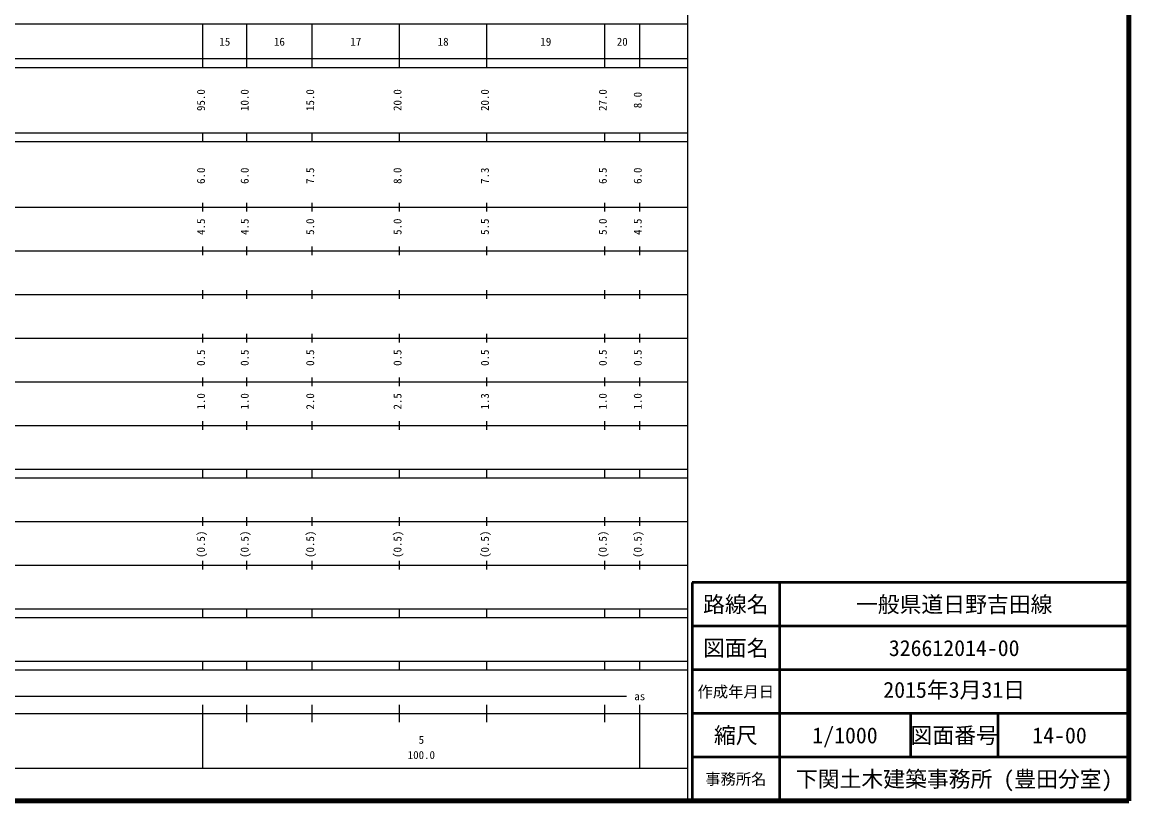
# Model space of a CAD drawing. Units: millimetres on the paper, enlarged 1000 times. Extents: x 40000 to 680000, y 20000 to 380000.
# Drawn here: x 426588 to 680000, y 20000 to 198357 of the extents above; entities that cross this region are included whole.
import ezdxf
from ezdxf.enums import TextEntityAlignment as Align

# ---------------------------------------------------------------- set-up
doc = ezdxf.new("R2010")
doc.units = ezdxf.units.MM
doc.header["$LTSCALE"] = 1000
for name, color, linetype, lineweight in [('M-TTL', 2, 'Continuous', 140), ('M-TTL-BAND', 7, 'Continuous', 25), ('M-TTL-FRAM', 2, 'Continuous', 50), ('M-TTL-LINE', 7, 'Continuous', 50)]:
    doc.layers.add(name, color=color, linetype=linetype, lineweight=lineweight)
doc.layers.add('M-TTL-TXT', color=7, linetype='Continuous')
doc.styles.add('ＭＳ ゴシック', font='')
doc.styles.get('ＭＳ ゴシック').set_extended_font_data('MS Gothic')

msp = doc.modelspace()

# ---------------------------------------------------------------- linework, layer by layer
at = {"layer": 'M-TTL'}
for p, q in [((680000, 20000), (680000, 380000)), ((40000, 20000), (680000, 20000))]:
    msp.add_line(p, q, dxfattribs=at)
at = {"layer": 'M-TTL-BAND'}
for p, q in [((579000, 20000), (579000, 370000)), ((68000, 198000), (579000, 198000)), ((468000, 188000), (468000, 198000)), ((478000, 188000), (478000, 198000)), ((493000, 188000), (493000, 198000)), ((513000, 188000), (513000, 198000)), ((533000, 188000), (533000, 198000)), ((560000, 188000), (560000, 198000)), ((568000, 188000), (568000, 198000)), ((40000, 190000), (579000, 190000)), ((40000, 188000), (579000, 188000)), ((40000, 173000), (579000, 173000)), ((468000, 171000), (468000, 173000)), ((478000, 171000), (478000, 173000)), ((493000, 171000), (493000, 173000)), ((513000, 171000), (513000, 173000)), ((533000, 171000), (533000, 173000)), ((560000, 171000), (560000, 173000)), ((568000, 171000), (568000, 173000)), ((40000, 171000), (579000, 171000)), ((40000, 156000), (579000, 156000)), ((468000, 155000), (468000, 157000)), ((478000, 155000), (478000, 157000)), ((493000, 155000), (493000, 157000)), ((513000, 155000), (513000, 157000)), ((533000, 155000), (533000, 157000)), ((560000, 155000), (560000, 157000)), ((568000, 155000), (568000, 157000)), ((468000, 145000), (468000, 147000)), ((478000, 145000), (478000, 147000)), ((493000, 145000), (493000, 147000)), ((513000, 145000), (513000, 147000)), ((533000, 145000), (533000, 147000)), ((560000, 145000), (560000, 147000)), ((568000, 145000), (568000, 147000)), ((46000, 146000), (579000, 146000)), ((468000, 135000), (468000, 137000)), ((478000, 135000), (478000, 137000)), ((493000, 135000), (493000, 137000)), ((513000, 135000), (513000, 137000)), ((533000, 135000), (533000, 137000)), ((560000, 135000), (560000, 137000)), ((568000, 135000), (568000, 137000)), ((52000, 136000), (579000, 136000)), ((468000, 125000), (468000, 127000)), ((478000, 125000), (478000, 127000)), ((493000, 125000), (493000, 127000)), ((513000, 125000), (513000, 127000)), ((533000, 125000), (533000, 127000)), ((560000, 125000), (560000, 127000)), ((568000, 125000), (568000, 127000)), ((46000, 126000), (579000, 126000)), ((468000, 115000), (468000, 117000)), ((478000, 115000), (478000, 117000)), ((493000, 115000), (493000, 117000)), ((513000, 115000), (513000, 117000)), ((533000, 115000), (533000, 117000)), ((560000, 115000), (560000, 117000)), ((568000, 115000), (568000, 117000)), ((52000, 116000), (579000, 116000)), ((468000, 105000), (468000, 107000)), ((478000, 105000), (478000, 107000)), ((493000, 105000), (493000, 107000)), ((513000, 105000), (513000, 107000)), ((533000, 105000), (533000, 107000)), ((560000, 105000), (560000, 107000)), ((568000, 105000), (568000, 107000)), ((46000, 106000), (579000, 106000)), ((40000, 96000), (579000, 96000)), ((40000, 94000), (579000, 94000)), ((468000, 94000), (468000, 96000)), ((478000, 94000), (478000, 96000)), ((493000, 94000), (493000, 96000)), ((513000, 94000), (513000, 96000)), ((533000, 94000), (533000, 96000)), ((560000, 94000), (560000, 96000)), ((568000, 94000), (568000, 96000)), ((49000, 84000), (579000, 84000)), ((468000, 83000), (468000, 85000)), ((478000, 83000), (478000, 85000)), ((493000, 83000), (493000, 85000)), ((513000, 83000), (513000, 85000)), ((533000, 83000), (533000, 85000)), ((560000, 83000), (560000, 85000)), ((568000, 83000), (568000, 85000)), ((40000, 74000), (579000, 74000)), ((468000, 73000), (468000, 75000)), ((478000, 73000), (478000, 75000)), ((493000, 73000), (493000, 75000)), ((513000, 73000), (513000, 75000)), ((533000, 73000), (533000, 75000)), ((560000, 73000), (560000, 75000)), ((568000, 73000), (568000, 75000)), ((40000, 64000), (579000, 64000)), ((468000, 62000), (468000, 64000)), ((478000, 62000), (478000, 64000)), ((493000, 62000), (493000, 64000)), ((513000, 62000), (513000, 64000)), ((533000, 62000), (533000, 64000)), ((560000, 62000), (560000, 64000)), ((568000, 62000), (568000, 64000)), ((40000, 62000), (579000, 62000)), ((40000, 52000), (579000, 52000)), ((468000, 50000), (468000, 52000)), ((478000, 50000), (478000, 52000)), ((493000, 50000), (493000, 52000)), ((513000, 50000), (513000, 52000)), ((533000, 50000), (533000, 52000)), ((560000, 50000), (560000, 52000)), ((568000, 50000), (568000, 52000)), ((40000, 50000), (579000, 50000)), ((71000, 44000), (565000, 44000)), ((468000, 27500), (468000, 42000)), ((478000, 38000), (478000, 42000)), ((493000, 38000), (493000, 42000)), ((513000, 38000), (513000, 42000)), ((533000, 38000), (533000, 42000)), ((560000, 38000), (560000, 42000)), ((568000, 27500), (568000, 42000)), ((40000, 40000), (579000, 40000)), ((68000, 27500), (579000, 27500))]:
    msp.add_line(p, q, dxfattribs=at)
at = {"layer": 'M-TTL-FRAM'}
for p, q in [((680000, 70000), (580000, 70000)), ((580000, 70000), (580000, 20000))]:
    msp.add_line(p, q, dxfattribs=at)
at = {"layer": 'M-TTL-LINE'}
for p, q in [((600000, 70000), (600000, 20000)), ((680000, 60000), (580000, 60000)), ((680000, 50000), (580000, 50000)), ((680000, 40000), (580000, 40000)), ((630000, 40000), (630000, 30000)), ((650000, 40000), (650000, 30000)), ((680000, 30000), (580000, 30000))]:
    msp.add_line(p, q, dxfattribs=at)

# ---------------------------------------------------------------- texts
at = {"layer": 'M-TTL-BAND', "style": 'ＭＳ ゴシック'}
for s, p in [('15', (473000, 192405)), ('16', (485500, 192405)), ('17', (503000, 192405)), ('18', (523000, 192405)), ('19', (546500, 192405)), ('20', (564000, 192405)), ('as', (568000, 42500)), ('5', (518000, 32523)), ('100.0', (518000, 29033))]:
    msp.add_text(s, height=1833, dxfattribs=at).set_placement(p, align=Align.BOTTOM_CENTER)
for s, p in [('95.0', (469000, 180500)), ('10.0', (479000, 180500)), ('15.0', (494000, 180500)), ('20.0', (514000, 180500)), ('20.0', (534000, 180500)), ('27.0', (561000, 180500)), ('8.0', (569000, 180500)), ('6.0', (469000, 163174)), ('6.0', (479000, 163174)), ('7.5', (494000, 163174)), ('8.0', (514000, 163174)), ('7.3', (534000, 163174)), ('6.5', (561000, 163174)), ('6.0', (569000, 163174)), ('4.5', (469000, 151500)), ('4.5', (479000, 151500)), ('5.0', (494000, 151500)), ('5.0', (514000, 151500)), ('5.5', (534000, 151500)), ('5.0', (561000, 151500)), ('4.5', (569000, 151500)), ('0.5', (469000, 121500)), ('0.5', (479000, 121500)), ('0.5', (494000, 121500)), ('0.5', (514000, 121500)), ('0.5', (534000, 121500)), ('0.5', (561000, 121500)), ('0.5', (569000, 121500)), ('1.0', (469000, 111500)), ('1.0', (479000, 111500)), ('2.0', (494000, 111500)), ('2.5', (514000, 111500)), ('1.3', (534000, 111500)), ('1.0', (561000, 111500)), ('1.0', (569000, 111500)), ('(0.5)', (469000, 78764)), ('(0.5)', (479000, 78764)), ('(0.5)', (494000, 78764)), ('(0.5)', (514000, 78764)), ('(0.5)', (534000, 78764)), ('(0.5)', (561000, 78764)), ('(0.5)', (569000, 78764))]:
    msp.add_text(s, height=1833, rotation=90, dxfattribs=at).set_placement(p, align=Align.BOTTOM_CENTER)
at = {"layer": 'M-TTL-TXT', "style": 'ＭＳ ゴシック'}
for s, height, p in [('路線名', 3666, (590000, 65000)), ('路線名', 3666, (590000, 65000)), ('一般県道日野吉田線', 3666, (640000, 65000)), ('図面名', 3666, (590000, 55000)), ('図面名', 3666, (590000, 55000)), ('326612014-00', 3666, (640000, 55000)), ('作成年月日', 2566, (590000, 45000)), ('作成年月日', 2566, (590000, 45000)), ('縮尺', 3666, (590000, 35000)), ('縮尺', 3666, (590000, 35000)), ('1/1000', 3666, (615000, 35000)), ('図面番号', 3666, (640000, 35000)), ('図面番号', 3666, (640000, 35000)), ('14-00', 3666, (664125, 35000)), ('事務所名', 2566, (590000, 25000)), ('事務所名', 2566, (590000, 25000)), ('下関土木建築事務所 (豊田分室)', 3666, (640000, 25000))]:
    msp.add_text(s, height=height, dxfattribs=at).set_placement(p, align=Align.MIDDLE_CENTER)
msp.add_text('2015年3月31日', height=3666, dxfattribs=at).set_placement((640000, 42500), align=Align.BOTTOM_CENTER)

doc.saveas('drawing.dxf')
